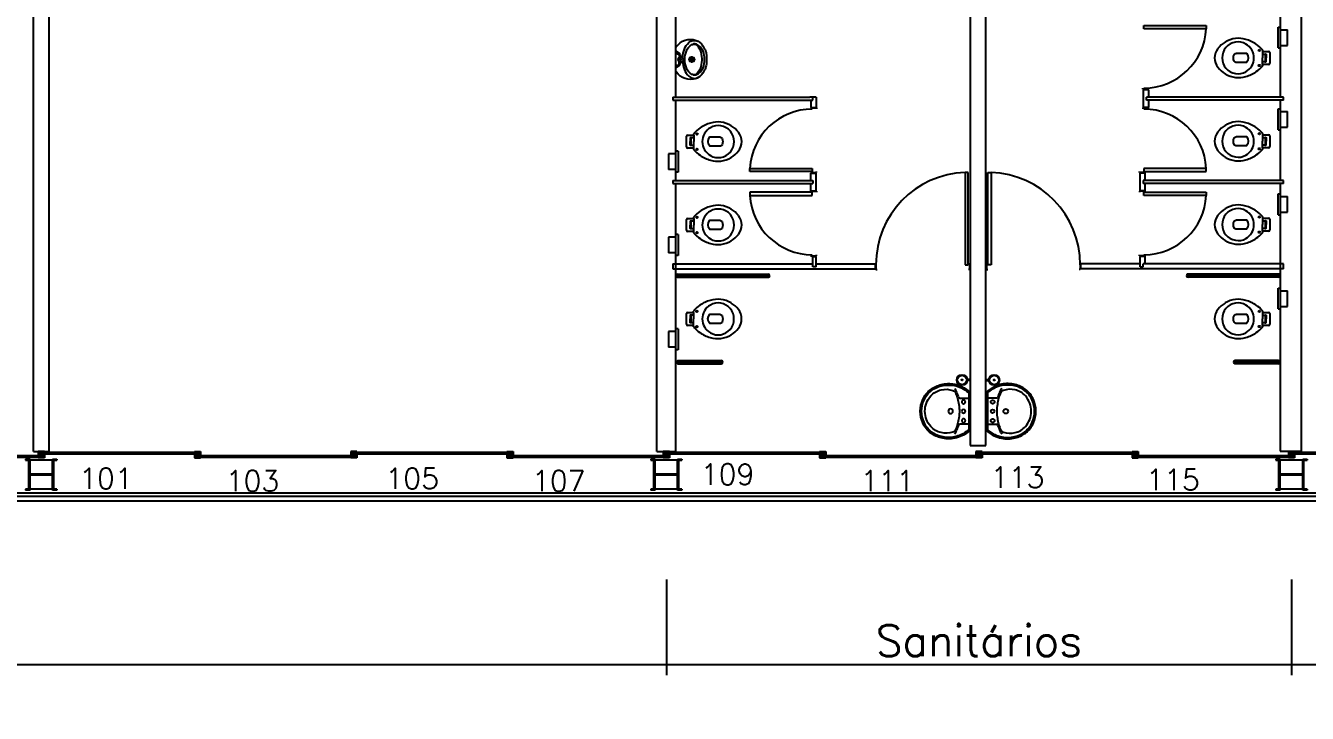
# Model space of a CAD drawing. Extents: x 940 to 1060, y 76 to 105.
# Drawn here: x 1014.82 to 1027.12, y 76.25 to 82.85 of the extents above; entities that cross this region are included whole.
import ezdxf
from ezdxf.enums import TextEntityAlignment as Align

# ---------------------------------------------------------------- set-up
doc = ezdxf.new("R2010")
doc.units = 0
doc.header["$LTSCALE"] = 0.5
doc.header["$MEASUREMENT"] = 0
doc.header["$PDMODE"] = 34
doc.header["$PDSIZE"] = 0.1
doc.linetypes.add('DASHDOT', pattern=[1, 0.5, -0.25, 0, -0.25])
doc.linetypes.add('HIDDEN', pattern=[0.375, 0.25, -0.125])
doc.layers.get('0').update_dxf_attribs({"linetype": 'CONTINUOUS'})
doc.layers.get('DEFPOINTS').update_dxf_attribs({"linetype": 'CONTINUOUS'})
for name, color, linetype in [('1', 1, 'CONTINUOUS'), ('ALVENARIA', 2, 'CONTINUOUS'), ('DIV', 2, 'CONTINUOUS'), ('ESQUADRIAS', 1, 'CONTINUOUS'), ('ESTRUTURAS', 2, 'CONTINUOUS'), ('NMOD', 2, 'CONTINUOUS'), ('PÇ', 1, 'CONTINUOUS'), ('TEXTO-CENTRO-CUSTO', 2, 'CONTINUOUS')]:
    doc.layers.add(name, color=color, linetype=linetype)
doc.styles.add('ROMANS', font='simplex.shx', dxfattribs={"height": 0.3})
doc.styles.add('UNB-100', font='simplex.shx', dxfattribs={"height": 0.2})
doc.dimstyles.new('1', dxfattribs={"dimtxt": 0.3, "dimasz": 0.18, "dimexe": 0.5, "dimexo": 1, "dimgap": 0.08, "dimtad": 1, "dimdec": 4, "dimzin": 12, "dimdsep": 46, "dimtxsty": 'ROMANS', "dimblk1": 'NONE', "dimblk2": 'NONE', "dimsah": 1, "dimcen": 0, "dimclrd": 2, "dimclre": 2, "dimclrt": 2, "dimadec": 0, "dimazin": 0, "dimtfac": 1, "dimtdec": 4, "dimtofl": 0, "dimtmove": 2, "dimatfit": 3, "dimldrblk": 'NONE', "dimfxl": 0, "dimtolj": 1, "dimtzin": 4, "dimarcsym": 0})

# ---------------------------------------------------------------- blocks, each defined once
blk = doc.blocks.new('VSIMPLES')
for p, q in [((0, 0.001), (0, 0.053)), ((0, -0.05), (0, 0.001)), ((0.012, 0.064), (0.07, 0.064)), ((0.07, 0.071), (0.07, 0.076)), ((0.07, 0.064), (0.07, 0.071)), ((0.07, -0.061), (0.012, -0.061)), ((0.07, -0.068), (0.07, -0.061)), ((0.07, -0.073), (0.07, -0.068))]:
    blk.add_line(p, q)
for points in [[(0.152, 0.001, 0.268395), (0.23, -0.132, 0.179674), (0.33, -0.15, 0.170707), (0.421, -0.099, 0.179561), (0.457, 0.001, 0.179561), (0.421, 0.101, 0.170707), (0.33, 0.152, 0.179674), (0.23, 0.135, 0.268395)], [(0.343, 0.031, -0.183333), (0.343, -0.029, -0.302776), (0.32, -0.043), (0.224, -0.043, -0.370787), (0.224, 0.046), (0.32, 0.046, -0.302776)]]:
    blk.add_lwpolyline(points, format="xyb", close=True)
for points in [[(0.07, 0.045, -0.380199), (0.062, 0.037), (0.051, 0.037, -0.087349), (0.047, 0.038, 0.172037), (0.038, 0.038, 0.102747), (0.036, 0.037, 0.167994), (0.035, 0.033), (0.035, 0.001)], [(0.07, -0.042, 0.380199), (0.062, -0.035), (0.051, -0.035, 0.087349), (0.047, -0.036, -0.172037), (0.038, -0.036, -0.102747), (0.036, -0.034, -0.167994), (0.035, -0.03), (0.035, 0.001)]]:
    blk.add_lwpolyline(points, format="xyb")
for points in [[(0.046, -0.034), (0.046, 0.001), (0.046, 0.037)], [(0.07, 0.064), (0.07, 0.001)], [(0.07, -0.061), (0.07, 0.001)]]:
    blk.add_lwpolyline(points)
for centre in [(0.1, 0.074), (0.1, -0.072)]:
    blk.add_circle(centre, 0.0075)
for centre, radius, start, end in [((0.311, -0.131), 0.32, 124.4619, 138.0521), ((0.318, -0.144), 0.335, 105.2525, 124.1524), ((0.3, -0.053), 0.243, 82.9547, 106.7622), ((0.302, -0.058), 0.248, 58.927, 83.517), ((0.289, -0.074), 0.268, 38.1603, 58.3191), ((0.012, 0.052), 0.0118, 88.7011, 176.3198), ((0.08, 0.076), 0.0102, 134.7561, 181.6914), ((0.381, 0.002), 0.149, 359.8718, 36.9981), ((0.381, 0.001), 0.149, 323.0019, 0.1282), ((0.012, -0.049), 0.0118, 183.6802, 271.2989), ((0.08, -0.073), 0.0102, 178.3086, 225.2439), ((0.311, 0.134), 0.32, 221.9479, 235.5381), ((0.289, 0.077), 0.268, 301.6809, 321.8397), ((0.318, 0.147), 0.335, 235.8476, 254.7475), ((0.3, 0.056), 0.243, 253.2378, 277.0453), ((0.302, 0.061), 0.248, 276.483, 301.073)]:
    blk.add_arc(centre, radius, start, end)
blk = doc.blocks.new('LAV')
for p, q in [((-0.126, -0.02), (-0.126, -0.109)), ((0.125, -0.109), (0.125, -0.02))]:
    blk.add_line(p, q)
for points in [[(-0.001, -0.485, 0.108162), (0.111, -0.461, 0.130345), (0.209, -0.385, 0.098496), (0.256, -0.285, 0.106524), (0.259, -0.155, 0.056129), (0.236, -0.085, 0.077465), (0.184, -0.01, 0.260144), (0.174, -0.005), (-0.001, -0.005), (-0.176, -0.005, 0.260144), (-0.186, -0.01, 0.077465), (-0.237, -0.085, 0.056129), (-0.26, -0.155, 0.106524), (-0.257, -0.285, 0.098496), (-0.21, -0.385, 0.130345), (-0.112, -0.461, 0.108162)], [(-0.001, -0.44, 0.185962), (0.146, -0.385, 0.148743), (0.205, -0.285, 0.142138), (0.199, -0.173, 0.114165), (0.191, -0.158, 0.094603), (0.178, -0.148, 0.04407), (0.157, -0.139, 0.029789), (0.109, -0.124, 0.032251), (0.049, -0.113, 0.033186), (-0.001, -0.11, 0.033186), (-0.051, -0.113, 0.032251), (-0.111, -0.124, 0.029789), (-0.158, -0.139, 0.04407), (-0.179, -0.148, 0.094603), (-0.192, -0.158, 0.114165), (-0.201, -0.173, 0.142138), (-0.206, -0.285, 0.148743), (-0.147, -0.385, 0.185962)]]:
    blk.add_lwpolyline(points, format="xyb", close=True)
blk.add_lwpolyline([(-0.001, -0.472, 0.108329), (0.106, -0.449, 0.130418), (0.199, -0.377, 0.098355), (0.243, -0.282, 0.106392), (0.246, -0.158, 0.055971), (0.224, -0.091, 0.069473), (0.181, -0.025, 0.21084), (0.169, -0.02), (-0.001, -0.02), (-0.171, -0.02, 0.21084), (-0.182, -0.025, 0.069473), (-0.225, -0.091, 0.055971), (-0.247, -0.158, 0.106392), (-0.244, -0.282, 0.098355), (-0.2, -0.377, 0.130418), (-0.107, -0.449, 0.108329), (-0.001, -0.472)], format="xyb")
at = {"linetype": 'HIDDEN'}
for centre in [(-0.091, -0.07), (0.089, -0.07)]:
    blk.add_circle(centre, 0.0175, dxfattribs=at)
for centre, radius in [((-0.001, -0.07), 0.0175), ((-0.001, -0.195), 0.0225)]:
    blk.add_circle(centre, radius)
for centre, radius, start, end in [((0.155, -0.948), 0.879, 109.1503, 112.4827), ((-0.137, -0.108), 0.0107, 291.2918, 354.2334), ((0.136, -0.108), 0.0107, 185.7666, 248.7082), ((-0.157, -0.948), 0.879, 67.5173, 70.8497), ((-0.2, -0.172), 0.0238, 115.5404, 144.0708), ((0.163, -0.886), 0.825, 114.6387, 116.9534), ((-0.164, -0.886), 0.825, 63.0466, 65.3613), ((0.199, -0.172), 0.0238, 35.9292, 64.4596)]:
    blk.add_arc(centre, radius, start, end)
blk = doc.blocks.new('MIC-2P')
for points in [[(0.186, 0.064), (0.188, 0.064, -0.008051), (0.221, 0.063, -0.08407), (0.264, 0.055, -0.022672), (0.292, 0.042, -0.027927), (0.318, 0.028, -0.144523), (0.369, -0.037, -0.34805), (0.306, -0.227, -0.162816), (0.298, -0.23), (0.186, -0.23), (0.075, -0.23, -0.162816), (0.066, -0.227, -0.34805), (0.003, -0.037, -0.144523), (0.054, 0.028, -0.027927), (0.08, 0.042, -0.022672), (0.108, 0.055, -0.08407), (0.152, 0.063, -0.008051), (0.185, 0.064)], [(0.186, 0.017), (0.194, 0.017, -0.102017), (0.276, 0.001, -0.100634), (0.323, -0.03, -0.31043), (0.331, -0.071, -0.029837), (0.329, -0.077, -0.193887), (0.266, -0.13, -0.096635), (0.186, -0.145, -0.096635), (0.106, -0.13, -0.193887), (0.044, -0.077, -0.029837), (0.042, -0.071, -0.31043), (0.049, -0.03, -0.100634), (0.096, 0.001, -0.102017), (0.178, 0.017)]]:
    blk.add_lwpolyline(points, format="xyb", close=True)
for points in [[(0.332, -0.069), (0.333, -0.065, 0.189039), (0.331, -0.033, 0.189014), (0.266, 0.03, 0.116802), (0.186, 0.045, 0.116802), (0.107, 0.03, 0.189014), (0.041, -0.033, 0.189039), (0.039, -0.065), (0.041, -0.069)], [(0.17, -0.166, -0.100603), (0.086, -0.148, -0.114611), (0.025, -0.107, -0.309836), (0.011, -0.021, -0.309836)], [(0.202, -0.166, 0.100603), (0.286, -0.148, 0.114611), (0.347, -0.107, 0.309836), (0.361, -0.021, 0.309836)], [(0.106, -0.228), (0.129, -0.196, -0.1805), (0.141, -0.189), (0.154, -0.187, 0.35029), (0.16, -0.182, -0.252034), (0.167, -0.167)], [(0.133, -0.23, -0.473116), (0.13, -0.225), (0.135, -0.205, -0.362542), (0.143, -0.199), (0.158, -0.198, 0.564769), (0.163, -0.191)], [(0.267, -0.228), (0.243, -0.196, 0.1805), (0.232, -0.189), (0.218, -0.187, -0.35029), (0.212, -0.182, 0.252034), (0.206, -0.167)], [(0.239, -0.23, 0.473116), (0.242, -0.225), (0.238, -0.205, 0.362542), (0.229, -0.199), (0.215, -0.198, -0.564769), (0.209, -0.191)]]:
    blk.add_lwpolyline(points, format="xyb")
for centre, radius in [((0.163, -0.078), 0.0035), ((0.17, -0.061), 0.0035), ((0.169, -0.094), 0.0035), ((0.186, -0.102), 0.0035), ((0.187, -0.055), 0.0035), ((0.186, -0.078), 0.0035), ((0.202, -0.095), 0.0035), ((0.203, -0.062), 0.0035), ((0.21, -0.079), 0.0035), ((0.186, -0.184), 0.024), ((0.186, -0.184), 0.0075)]:
    blk.add_circle(centre, radius)
at = {"linetype": 'DASHDOT'}
blk.add_circle((0.186, -0.078), 0.024, dxfattribs=at)
blk = doc.blocks.new('*D16')
at = {"layer": 'DEFPOINTS', "color": 0}
for p in [(978.97, 78.537), (1020.97, 78.537), (1020.97, 76.72)]:
    blk.add_point(p, dxfattribs=at)
at = {"layer": 'TEXTO-CENTRO-CUSTO', "color": 2, "lineweight": -2}
for p, q in [((978.97, 77.537), (978.97, 76.62)), ((1020.97, 77.537), (1020.97, 76.62)), ((978.97, 76.72), (1020.97, 76.72))]:
    blk.add_line(p, q, dxfattribs=at)
at = {"layer": 'TEXTO-CENTRO-CUSTO', "color": 2, "insert": (999.97, 76.95), "char_height": 0.3, "attachment_point": 5, "style": 'ROMANS'}
blk.add_mtext('\\A1;Salas de Aula', dxfattribs=at)
blk = doc.blocks.new('_NONE')
at = {"color": 0, "linetype": 'ByBlock'}
blk.add_circle((0, 0), 0.25, dxfattribs=at)
blk = doc.blocks.new('*D17')
at = {"layer": 'DEFPOINTS', "color": 0}
for p in [(1020.97, 78.537), (1026.97, 78.537), (1026.97, 76.72)]:
    blk.add_point(p, dxfattribs=at)
at = {"layer": 'TEXTO-CENTRO-CUSTO', "color": 2, "lineweight": -2}
for p, q in [((1020.97, 77.537), (1020.97, 76.62)), ((1026.97, 77.537), (1026.97, 76.62)), ((1020.97, 76.72), (1026.97, 76.72))]:
    blk.add_line(p, q, dxfattribs=at)
at = {"layer": 'TEXTO-CENTRO-CUSTO', "color": 2, "insert": (1023.97, 76.95), "char_height": 0.3, "attachment_point": 5, "style": 'ROMANS'}
blk.add_mtext('\\A1;Sanitários', dxfattribs=at)
blk = doc.blocks.new('*D18')
at = {"layer": 'DEFPOINTS', "color": 0}
for p in [(1026.97, 78.537), (1050.97, 78.537), (1050.97, 76.72)]:
    blk.add_point(p, dxfattribs=at)
at = {"layer": 'TEXTO-CENTRO-CUSTO', "color": 2, "lineweight": -2}
for p, q in [((1026.97, 77.537), (1026.97, 76.62)), ((1050.97, 77.537), (1050.97, 76.62)), ((1026.97, 76.72), (1050.97, 76.72))]:
    blk.add_line(p, q, dxfattribs=at)
at = {"layer": 'TEXTO-CENTRO-CUSTO', "color": 2, "insert": (1038.97, 76.95), "char_height": 0.3, "attachment_point": 5, "style": 'ROMANS'}
blk.add_mtext('\\A1;Salas de Aula', dxfattribs=at)

msp = doc.modelspace()

# ---------------------------------------------------------------- linework, layer by layer
at = {"layer": '1', "color": 1}
for p, q in [((977.47583, 78.36818), (1060.12025, 78.36818)), ((977.47583, 78.33818), (1060.12025, 78.33818))]:
    msp.add_line(p, q, dxfattribs=at)
at = {"layer": '1'}
msp.add_line((939.82083, 78.29302), (1060.12025, 78.29302), dxfattribs=at)
at = {"layer": 'ALVENARIA'}
for p, q in [((1014.89525, 78.76674), (1014.89525, 88.4054)), ((1015.04525, 78.76674), (1015.04525, 88.4054)), ((1020.87825, 78.76674), (1020.87825, 88.40502)), ((1027.06225, 88.40502), (1027.06225, 78.76787)), ((1023.88725, 88.19313), (1023.88725, 78.82324)), ((1024.03725, 78.82324), (1024.03725, 88.19313)), ((1021.06225, 82.16802), (1021.06225, 82.93802)), ((1026.86225, 82.93802), (1026.86225, 82.16802)), ((1021.06225, 81.36802), (1021.06225, 82.13802)), ((1026.86225, 82.13802), (1026.86225, 81.36802)), ((1021.06225, 78.76674), (1021.06225, 81.33802)), ((1026.86225, 81.33802), (1026.86225, 78.76787)), ((1014.89525, 78.76674), (1015.04525, 78.76674)), ((1020.87825, 78.76674), (1021.06225, 78.76674)), ((1023.88725, 78.82324), (1024.03725, 78.82324)), ((1026.86225, 78.76787), (1027.06225, 78.76787))]:
    msp.add_line(p, q, dxfattribs=at)
at = {"layer": 'DIV'}
for p, q in [((1025.5539, 82.82299), (1025.5539, 82.85299)), ((1025.5539, 82.85299), (1026.15174, 82.85299)), ((1026.15174, 82.82299), (1025.5539, 82.82299)), ((1026.15174, 82.85299), (1026.15174, 82.82299)), ((1025.54225, 82.24302), (1025.54225, 82.25302)), ((1025.60225, 82.24302), (1025.54225, 82.24302)), ((1025.59725, 82.23802), (1025.54725, 82.23802)), ((1025.54725, 82.23802), (1025.54725, 82.06802)), ((1025.59725, 82.23802), (1025.59725, 82.16802)), ((1021.03225, 82.16802), (1021.03225, 82.13802)), ((1021.03225, 82.16802), (1022.34725, 82.16802)), ((1021.03225, 82.13802), (1022.37725, 82.13802)), ((1022.40725, 82.16802), (1022.34725, 82.16802)), ((1022.35225, 82.06302), (1022.41225, 82.06302)), ((1022.35725, 82.13802), (1022.35725, 82.06802)), ((1022.35725, 82.06802), (1022.40725, 82.06802)), ((1022.37725, 82.13802), (1022.37725, 82.16802)), ((1022.40725, 82.16802), (1022.40725, 82.06802)), ((1022.41225, 82.06302), (1022.41225, 82.05302)), ((1025.60225, 82.06302), (1025.54225, 82.06302)), ((1025.54225, 82.06302), (1025.54225, 82.05302)), ((1025.59725, 82.06802), (1025.54725, 82.06802)), ((1025.57725, 82.13802), (1025.57725, 82.16802)), ((1026.89225, 82.16802), (1025.57725, 82.16802)), ((1026.89225, 82.13802), (1025.57725, 82.13802)), ((1025.59725, 82.13802), (1025.59725, 82.06802)), ((1026.89225, 82.13802), (1026.89225, 82.16802)), ((1021.77275, 81.48305), (1022.37059, 81.48305)), ((1021.77275, 81.45305), (1021.77275, 81.48305)), ((1022.37059, 81.45305), (1021.77275, 81.45305)), ((1022.35225, 81.44302), (1022.41225, 81.44302)), ((1022.37059, 81.48305), (1022.37059, 81.45305)), ((1022.41225, 81.44302), (1022.41225, 81.45302)), ((1023.83798, 81.44351), (1023.83798, 80.55802)), ((1023.86798, 81.44351), (1023.83798, 81.44351)), ((1023.86798, 80.55802), (1023.86798, 81.44351)), ((1024.05651, 80.55802), (1024.05651, 81.44351)), ((1024.05651, 81.44351), (1024.08651, 81.44351)), ((1024.08651, 81.44351), (1024.08651, 80.55802)), ((1025.51225, 81.44302), (1025.51225, 81.45302)), ((1025.57225, 81.44302), (1025.51225, 81.44302)), ((1025.5539, 81.48305), (1025.5539, 81.45305)), ((1026.15174, 81.48305), (1025.5539, 81.48305)), ((1025.5539, 81.45305), (1026.15174, 81.45305)), ((1026.15174, 81.45305), (1026.15174, 81.48305)), ((1021.03225, 81.36802), (1022.37725, 81.36802)), ((1021.03225, 81.36802), (1021.03225, 81.33802)), ((1021.03225, 81.33802), (1022.34725, 81.33802)), ((1021.03225, 81.33802), (1022.37725, 81.33802)), ((1022.35725, 81.43802), (1022.40725, 81.43802)), ((1022.35725, 81.36802), (1022.35725, 81.43802)), ((1022.35725, 81.26802), (1022.35725, 81.33802)), ((1022.37725, 81.36802), (1022.37725, 81.33802)), ((1022.40725, 81.26802), (1022.40725, 81.43802)), ((1025.51725, 81.26802), (1025.51725, 81.43802)), ((1025.56725, 81.43802), (1025.51725, 81.43802)), ((1026.89225, 81.36802), (1025.54725, 81.36802)), ((1025.54725, 81.36802), (1025.54725, 81.33802)), ((1026.89225, 81.33802), (1025.54725, 81.33802)), ((1025.56725, 81.36802), (1025.56725, 81.43802)), ((1025.56725, 81.26802), (1025.56725, 81.33802)), ((1026.89225, 81.33802), (1026.89225, 81.36802)), ((1021.77275, 81.25299), (1021.77275, 81.22299)), ((1022.37059, 81.25299), (1021.77275, 81.25299)), ((1021.77275, 81.22299), (1022.37059, 81.22299)), ((1022.35225, 81.26302), (1022.41225, 81.26302)), ((1022.35725, 81.26802), (1022.40725, 81.26802)), ((1022.37059, 81.22299), (1022.37059, 81.25299)), ((1022.41225, 81.26302), (1022.41225, 81.25302)), ((1025.51225, 81.26302), (1025.51225, 81.25302)), ((1025.57225, 81.26302), (1025.51225, 81.26302)), ((1025.56725, 81.26802), (1025.51725, 81.26802)), ((1025.5539, 81.22299), (1025.5539, 81.25299)), ((1025.5539, 81.25299), (1026.15174, 81.25299)), ((1026.15174, 81.22299), (1025.5539, 81.22299)), ((1026.15174, 81.25299), (1026.15174, 81.22299)), ((1022.35225, 80.64302), (1022.41225, 80.64302)), ((1022.37725, 80.63802), (1022.40725, 80.63802)), ((1022.37725, 80.53802), (1022.37725, 80.63802)), ((1022.40725, 80.53802), (1022.40725, 80.63802)), ((1022.41225, 80.64302), (1022.41225, 80.65302)), ((1025.51225, 80.64302), (1025.51225, 80.65302)), ((1025.57225, 80.64302), (1025.51225, 80.64302)), ((1025.56725, 80.63802), (1025.51725, 80.63802)), ((1025.51725, 80.53802), (1025.51725, 80.63802)), ((1025.56725, 80.56802), (1025.56725, 80.63802)), ((1021.03225, 80.56802), (1022.37725, 80.56802)), ((1021.03225, 80.56802), (1021.03225, 80.51802)), ((1021.03225, 80.51802), (1022.97698, 80.51802)), ((1022.40725, 80.53802), (1022.37725, 80.53802)), ((1022.40725, 80.56802), (1022.97698, 80.56802)), ((1022.97698, 80.51802), (1022.97698, 80.56802)), ((1022.98198, 80.57302), (1022.98198, 80.51302)), ((1022.98198, 80.51302), (1022.99198, 80.51302)), ((1023.83798, 80.55802), (1023.86798, 80.55802)), ((1023.88025, 80.51302), (1023.87025, 80.51302)), ((1023.88025, 80.57302), (1023.88025, 80.51302)), ((1024.04425, 80.57302), (1024.04425, 80.51302)), ((1024.04425, 80.51302), (1024.05425, 80.51302)), ((1024.08651, 80.55802), (1024.05651, 80.55802)), ((1024.94251, 80.51302), (1024.93251, 80.51302)), ((1024.94251, 80.57302), (1024.94251, 80.51302)), ((1025.51725, 80.56802), (1024.94751, 80.56802)), ((1024.94751, 80.51802), (1024.94751, 80.56802)), ((1026.89225, 80.51802), (1024.94751, 80.51802)), ((1025.51725, 80.53802), (1025.54725, 80.53802)), ((1026.89225, 80.56802), (1025.54725, 80.56802)), ((1025.54725, 80.53802), (1025.54725, 80.56802)), ((1026.89225, 80.51802), (1026.89225, 80.56802))]:
    msp.add_line(p, q, dxfattribs=at)
for centre, radius, start, end in [((1025.5539, 82.85299), 0.5986, 270, 357.127307), ((1022.37059, 81.45305), 0.5986, 90, 177.127307), ((1025.5539, 81.45305), 0.5986, 2.872693, 90), ((1023.86798, 80.55802), 0.886, 91.940409, 180), ((1024.05651, 80.55802), 0.886, 0, 88.059591), ((1022.37059, 81.25299), 0.5986, 182.872693, 270), ((1025.5539, 81.25299), 0.5986, 270, 357.127307)]:
    msp.add_arc(centre, radius, start, end, dxfattribs=at)
at = {"layer": 'ESQUADRIAS'}
for p, q in [((1014.94025, 78.76536), (1014.94025, 78.73536)), ((1015.00025, 78.76536), (1014.94025, 78.76536)), ((1014.94725, 78.74236), (1014.94725, 78.75836)), ((1014.94725, 78.75836), (1016.49325, 78.75836)), ((1014.94725, 78.74236), (1016.49325, 78.74236)), ((1016.44025, 78.76536), (1016.50025, 78.76536)), ((1016.49325, 78.74236), (1016.49325, 78.75836)), ((1016.50025, 78.76536), (1016.50025, 78.73536)), ((1017.94025, 78.76536), (1017.94025, 78.73536)), ((1018.00025, 78.76536), (1017.94025, 78.76536)), ((1017.94725, 78.75836), (1019.49325, 78.75836)), ((1017.94725, 78.74236), (1017.94725, 78.75836)), ((1017.94725, 78.74236), (1019.49325, 78.74236)), ((1019.44025, 78.76536), (1019.50025, 78.76536)), ((1019.49325, 78.74236), (1019.49325, 78.75836)), ((1019.50025, 78.76536), (1019.50025, 78.73536)), ((1020.94025, 78.76536), (1020.94025, 78.73536)), ((1021.00025, 78.76536), (1020.94025, 78.76536)), ((1020.94725, 78.75836), (1022.49325, 78.75836)), ((1020.94725, 78.74236), (1020.94725, 78.75836)), ((1020.94725, 78.74236), (1022.49325, 78.74236)), ((1022.44025, 78.76536), (1022.50025, 78.76536)), ((1022.49325, 78.74236), (1022.49325, 78.75836)), ((1022.50025, 78.76536), (1022.50025, 78.73536)), ((1023.94025, 78.76536), (1023.94025, 78.73536)), ((1024.00025, 78.76536), (1023.94025, 78.76536)), ((1023.94725, 78.75836), (1025.49325, 78.75836)), ((1023.94725, 78.74236), (1023.94725, 78.75836)), ((1023.94725, 78.74236), (1025.49325, 78.74236)), ((1025.44025, 78.76536), (1025.50025, 78.76536)), ((1025.49325, 78.74236), (1025.49325, 78.75836)), ((1025.50025, 78.76536), (1025.50025, 78.73536)), ((1026.94025, 78.76536), (1026.94025, 78.73536)), ((1027.00025, 78.76536), (1026.94025, 78.76536)), ((1026.94725, 78.75836), (1028.49325, 78.75836)), ((1026.94725, 78.74236), (1026.94725, 78.75836)), ((1026.94725, 78.74236), (1028.49325, 78.74236)), ((1013.44725, 78.72836), (1014.99325, 78.72836)), ((1013.44725, 78.71236), (1014.99325, 78.71236)), ((1014.94025, 78.73536), (1015.00025, 78.73536)), ((1015.00025, 78.70536), (1014.94025, 78.70536)), ((1014.99325, 78.72836), (1014.99325, 78.71236)), ((1015.00025, 78.73536), (1015.00025, 78.70536)), ((1016.44025, 78.73536), (1016.44025, 78.70536)), ((1016.50025, 78.73536), (1016.44025, 78.73536)), ((1016.44025, 78.70536), (1016.50025, 78.70536)), ((1016.44725, 78.72836), (1016.44725, 78.71236)), ((1016.44725, 78.72836), (1017.99325, 78.72836)), ((1016.44725, 78.71236), (1017.99325, 78.71236)), ((1017.94025, 78.73536), (1018.00025, 78.73536)), ((1018.00025, 78.70536), (1017.94025, 78.70536)), ((1017.99325, 78.72836), (1017.99325, 78.71236)), ((1018.00025, 78.73536), (1018.00025, 78.70536)), ((1019.44025, 78.73536), (1019.44025, 78.70536)), ((1019.50025, 78.73536), (1019.44025, 78.73536)), ((1019.44025, 78.70536), (1019.50025, 78.70536)), ((1019.44725, 78.72836), (1019.44725, 78.71236)), ((1019.44725, 78.72836), (1020.99325, 78.72836)), ((1019.44725, 78.71236), (1020.99325, 78.71236)), ((1020.94025, 78.73536), (1021.00025, 78.73536)), ((1021.00025, 78.70536), (1020.94025, 78.70536)), ((1020.99325, 78.72836), (1020.99325, 78.71236)), ((1021.00025, 78.73536), (1021.00025, 78.70536)), ((1022.44025, 78.73536), (1022.44025, 78.70536)), ((1022.50025, 78.73536), (1022.44025, 78.73536)), ((1022.44025, 78.70536), (1022.50025, 78.70536)), ((1022.44725, 78.72836), (1022.44725, 78.71236)), ((1022.44725, 78.72836), (1023.99325, 78.72836)), ((1022.44725, 78.71236), (1023.99325, 78.71236)), ((1023.94025, 78.73536), (1024.00025, 78.73536)), ((1024.00025, 78.70536), (1023.94025, 78.70536)), ((1023.99325, 78.72836), (1023.99325, 78.71236)), ((1024.00025, 78.73536), (1024.00025, 78.70536)), ((1025.44025, 78.73536), (1025.44025, 78.70536)), ((1025.50025, 78.73536), (1025.44025, 78.73536)), ((1025.44025, 78.70536), (1025.50025, 78.70536)), ((1025.44725, 78.72836), (1025.44725, 78.71236)), ((1025.44725, 78.72836), (1026.99325, 78.72836)), ((1025.44725, 78.71236), (1026.99325, 78.71236)), ((1026.94025, 78.73536), (1027.00025, 78.73536)), ((1027.00025, 78.70536), (1026.94025, 78.70536)), ((1026.99325, 78.72836), (1026.99325, 78.71236)), ((1027.00025, 78.73536), (1027.00025, 78.70536))]:
    msp.add_line(p, q, dxfattribs=at)
at = {"layer": 'ESTRUTURAS'}
for p, q in [((1014.82025, 78.69302), (1014.86225, 78.69302)), ((1014.82025, 78.69302), (1014.82025, 78.68102)), ((1014.82025, 78.68102), (1014.85025, 78.68102)), ((1014.85025, 78.40502), (1014.85025, 78.68102)), ((1014.86225, 78.39302), (1014.86225, 78.69302)), ((1015.07825, 78.68102), (1014.86225, 78.68102)), ((1015.07825, 78.39302), (1015.07825, 78.69302)), ((1015.07825, 78.69302), (1015.12025, 78.69302)), ((1015.09025, 78.40502), (1015.09025, 78.68102)), ((1015.09025, 78.68102), (1015.12025, 78.68102)), ((1015.12025, 78.69302), (1015.12025, 78.68102)), ((1020.82025, 78.69302), (1020.86225, 78.69302)), ((1020.82025, 78.69302), (1020.82025, 78.68102)), ((1020.82025, 78.68102), (1020.85025, 78.68102)), ((1020.85025, 78.40502), (1020.85025, 78.68102)), ((1020.86225, 78.39302), (1020.86225, 78.69302)), ((1021.07825, 78.68102), (1020.86225, 78.68102)), ((1021.07825, 78.39302), (1021.07825, 78.69302)), ((1021.07825, 78.69302), (1021.12025, 78.69302)), ((1021.09025, 78.40502), (1021.09025, 78.68102)), ((1021.09025, 78.68102), (1021.12025, 78.68102)), ((1021.12025, 78.69302), (1021.12025, 78.68102)), ((1026.82025, 78.69302), (1026.86225, 78.69302)), ((1026.82025, 78.69302), (1026.82025, 78.68102)), ((1026.82025, 78.68102), (1026.85025, 78.68102)), ((1026.85025, 78.40502), (1026.85025, 78.68102)), ((1026.86225, 78.39302), (1026.86225, 78.69302)), ((1027.07825, 78.68102), (1026.86225, 78.68102)), ((1027.07825, 78.39302), (1027.07825, 78.69302)), ((1027.07825, 78.69302), (1027.12025, 78.69302)), ((1027.09025, 78.40502), (1027.09025, 78.68102)), ((1027.09025, 78.68102), (1027.12025, 78.68102)), ((1027.12025, 78.69302), (1027.12025, 78.68102)), ((1015.07825, 78.54902), (1014.86225, 78.54902)), ((1015.07825, 78.53702), (1014.86225, 78.53702)), ((1021.07825, 78.54902), (1020.86225, 78.54902)), ((1021.07825, 78.53702), (1020.86225, 78.53702)), ((1027.07825, 78.54902), (1026.86225, 78.54902)), ((1027.07825, 78.53702), (1026.86225, 78.53702)), ((1014.82025, 78.40502), (1014.82025, 78.39302)), ((1014.85025, 78.40502), (1014.82025, 78.40502)), ((1014.86225, 78.39302), (1014.82025, 78.39302)), ((1015.07825, 78.40502), (1014.86225, 78.40502)), ((1015.12025, 78.39302), (1015.07825, 78.39302)), ((1015.12025, 78.40502), (1015.09025, 78.40502)), ((1015.12025, 78.40502), (1015.12025, 78.39302)), ((1020.82025, 78.40502), (1020.82025, 78.39302)), ((1020.85025, 78.40502), (1020.82025, 78.40502)), ((1020.86225, 78.39302), (1020.82025, 78.39302)), ((1021.07825, 78.40502), (1020.86225, 78.40502)), ((1021.12025, 78.39302), (1021.07825, 78.39302)), ((1021.12025, 78.40502), (1021.09025, 78.40502)), ((1021.12025, 78.40502), (1021.12025, 78.39302)), ((1026.82025, 78.40502), (1026.82025, 78.39302)), ((1026.85025, 78.40502), (1026.82025, 78.40502)), ((1026.86225, 78.39302), (1026.82025, 78.39302)), ((1027.07825, 78.40502), (1026.86225, 78.40502)), ((1027.12025, 78.39302), (1027.07825, 78.39302)), ((1027.12025, 78.40502), (1027.09025, 78.40502)), ((1027.12025, 78.40502), (1027.12025, 78.39302))]:
    msp.add_line(p, q, dxfattribs=at)
at = {"layer": 'PÇ', "color": 1}
for p, q in [((1026.84225, 82.63857), (1026.84225, 82.83857)), ((1026.84225, 82.83857), (1026.86225, 82.83857)), ((1026.86225, 82.81357), (1026.93225, 82.81357)), ((1026.93225, 82.66357), (1026.93225, 82.81357)), ((1026.84225, 82.63857), (1026.86225, 82.63857)), ((1026.86225, 82.66357), (1026.93225, 82.66357)), ((1026.84225, 81.85302), (1026.84225, 82.05302)), ((1026.84225, 82.05302), (1026.86225, 82.05302)), ((1026.86225, 82.02802), (1026.93225, 82.02802)), ((1026.93225, 81.87802), (1026.93225, 82.02802)), ((1026.84225, 81.85302), (1026.86225, 81.85302)), ((1026.86225, 81.87802), (1026.93225, 81.87802)), ((1020.99225, 81.62247), (1020.99225, 81.47247)), ((1021.06225, 81.62247), (1020.99225, 81.62247)), ((1021.08225, 81.64747), (1021.06225, 81.64747)), ((1021.08225, 81.64747), (1021.08225, 81.44747)), ((1021.06225, 81.47247), (1020.99225, 81.47247)), ((1021.08225, 81.44747), (1021.06225, 81.44747)), ((1026.84225, 81.03857), (1026.84225, 81.23857)), ((1026.84225, 81.23857), (1026.86225, 81.23857)), ((1026.86225, 81.21357), (1026.93225, 81.21357)), ((1026.93225, 81.06357), (1026.93225, 81.21357)), ((1026.84225, 81.03857), (1026.86225, 81.03857)), ((1026.86225, 81.06357), (1026.93225, 81.06357)), ((1021.08225, 80.84747), (1021.06225, 80.84747)), ((1021.08225, 80.84747), (1021.08225, 80.64747)), ((1020.99225, 80.82247), (1020.99225, 80.67247)), ((1021.06225, 80.82247), (1020.99225, 80.82247)), ((1021.06225, 80.67247), (1020.99225, 80.67247)), ((1021.08225, 80.64747), (1021.06225, 80.64747)), ((1021.06834, 80.46102), (1021.95993, 80.46102)), ((1021.07354, 80.46602), (1021.95473, 80.46602)), ((1021.08103, 80.46802), (1021.94725, 80.46802)), ((1026.85615, 80.46102), (1025.96456, 80.46102)), ((1026.85095, 80.46602), (1025.96976, 80.46602)), ((1026.84347, 80.46802), (1025.97725, 80.46802)), ((1021.06603, 80.45302), (1021.06603, 80.45302)), ((1021.06834, 80.44502), (1021.95993, 80.44502)), ((1021.07354, 80.44002), (1021.95473, 80.44002)), ((1021.08103, 80.43802), (1021.94725, 80.43802)), ((1021.96225, 80.45302), (1021.96225, 80.45302)), ((1025.96225, 80.45302), (1025.96225, 80.45302)), ((1026.85615, 80.44502), (1025.96456, 80.44502)), ((1026.85095, 80.44002), (1025.96976, 80.44002)), ((1026.84347, 80.43802), (1025.97725, 80.43802)), ((1026.85847, 80.45302), (1026.85847, 80.45302)), ((1026.84225, 80.13362), (1026.84225, 80.33362)), ((1026.84225, 80.33362), (1026.86225, 80.33362)), ((1026.86225, 80.30862), (1026.93225, 80.30862)), ((1026.93225, 80.15862), (1026.93225, 80.30862)), ((1026.84225, 80.13362), (1026.86225, 80.13362)), ((1026.86225, 80.15862), (1026.93225, 80.15862)), ((1020.99225, 79.91747), (1020.99225, 79.76747)), ((1021.06225, 79.91747), (1020.99225, 79.91747)), ((1021.08225, 79.94247), (1021.06225, 79.94247)), ((1021.08225, 79.94247), (1021.08225, 79.74247)), ((1021.06225, 79.76747), (1020.99225, 79.76747)), ((1021.08225, 79.74247), (1021.06225, 79.74247)), ((1021.06834, 79.63102), (1021.50979, 79.63102)), ((1021.06834, 79.61502), (1021.50979, 79.61502)), ((1021.07354, 79.63602), (1021.50458, 79.63602)), ((1021.07354, 79.61002), (1021.50458, 79.61002)), ((1021.08103, 79.63802), (1021.4971, 79.63802)), ((1021.08103, 79.60802), (1021.4971, 79.60802)), ((1021.5121, 79.62302), (1021.5121, 79.62302)), ((1026.41239, 79.62302), (1026.41239, 79.62302)), ((1026.85669, 79.63102), (1026.41471, 79.63102)), ((1026.85669, 79.61502), (1026.41471, 79.61502)), ((1026.8515, 79.63602), (1026.41991, 79.63602)), ((1026.8515, 79.61002), (1026.41991, 79.61002)), ((1026.84347, 79.63802), (1026.42739, 79.63802)), ((1026.84347, 79.60802), (1026.42739, 79.60802))]:
    msp.add_line(p, q, dxfattribs=at)
at = {"layer": 'PÇ'}
for p, q in [((1023.88782, 79.45769), (1023.85757, 79.45769)), ((1023.88782, 79.44769), (1023.85757, 79.44769)), ((1024.03678, 79.45682), (1024.06703, 79.45682)), ((1024.03678, 79.44682), (1024.06703, 79.44682))]:
    msp.add_line(p, q, dxfattribs=at)
for centre, radius in [((1023.80782, 79.45182), 0.05), ((1023.80782, 79.45182), 0.045), ((1024.11678, 79.45182), 0.05), ((1024.11678, 79.45182), 0.045), ((1023.80782, 79.45269), 0.005), ((1024.11678, 79.45182), 0.005)]:
    msp.add_circle(centre, radius, dxfattribs=at)
at = {"layer": 'PÇ', "color": 1}
for centre, radius, start, end in [((1021.08103, 80.45302), 0.015, 90, 180), ((1021.94725, 80.45302), 0.015, 0, 90), ((1025.97725, 80.45302), 0.015, 90, 180), ((1026.84347, 80.45302), 0.015, 0, 90), ((1021.08103, 80.45302), 0.015, 180, 270), ((1021.94725, 80.45302), 0.015, 270, 0), ((1025.97725, 80.45302), 0.015, 180, 270), ((1026.84347, 80.45302), 0.015, 270, 0), ((1021.08103, 79.62302), 0.015, 90, 180), ((1021.08103, 79.62302), 0.015, 180, 270), ((1021.4971, 79.62302), 0.015, 0, 90), ((1021.4971, 79.62302), 0.015, 270, 0), ((1026.42739, 79.62302), 0.015, 90, 180), ((1026.42739, 79.62302), 0.015, 180, 270), ((1026.84399, 79.62302), 0.01501, 267.977117, 92.022883)]:
    msp.add_arc(centre, radius, start, end, dxfattribs=at)

# ---------------------------------------------------------------- block references
at = {"layer": 'PÇ'}
for name, p, rotation in [('MIC-2P', (1021.29227, 82.71457), 270), ('VSIMPLES', (1026.76225, 82.54449), 180), ('VSIMPLES', (1026.76225, 81.74449), 180), ('VSIMPLES', (1026.76225, 80.94449), 180), ('VSIMPLES', (1026.76225, 80.03952), 180), ('LAV', (1024.03205, 79.15239), 90)]:
    msp.add_blockref(name, p, dxfattribs=dict(at, rotation=rotation))
for p in [(1021.16337, 81.7384), (1021.16337, 80.9384), (1021.16225, 80.03656)]:
    msp.add_blockref('VSIMPLES', p, dxfattribs=at)
at = {"layer": 'PÇ', "xscale": -1, "rotation": 270}
msp.add_blockref('LAV', (1023.89254, 79.15239), dxfattribs=at)

# ---------------------------------------------------------------- texts
at = {"layer": 'NMOD', "style": 'UNB-100'}
for s, p in [('109', (1021.8152, 78.4461)), ('113', (1024.59866, 78.41772)), ('101', (1015.84849, 78.40656)), ('103', (1017.25443, 78.38311)), ('105', (1018.78817, 78.40656)), ('107', (1020.1941, 78.38311)), ('111', (1023.34895, 78.38406)), ('115', (1026.08981, 78.39561))]:
    msp.add_text(s, height=0.2, dxfattribs=at).set_placement(p, align=Align.RIGHT)

# ---------------------------------------------------------------- dimensions: what is measured, and where the dimension line sits
at = {"layer": 'TEXTO-CENTRO-CUSTO'}
for base, p1, p2, text, picture, middle in [((1020.97025, 76.71981), (978.97025, 78.53702), (1020.97025, 78.53702), 'Salas de Aula', '*D16', (999.97025, 76.94981)), ((1026.97025, 76.71981), (1020.97025, 78.53702), (1026.97025, 78.53702), 'Sanitários', '*D17', (1023.97025, 76.94981)), ((1050.97025, 76.71981), (1026.97025, 78.53702), (1050.97025, 78.53702), 'Salas de Aula', '*D18', (1038.97025, 76.94981))]:
    dim = msp.add_linear_dim(base=base, p1=p1, p2=p2, text=text, dimstyle='1', override={"dimasz": 0.04, "dimexe": 0.1}, dxfattribs=at)
    dim.commit()
    dim.dimension.update_dxf_attribs({"geometry": picture, "text_midpoint": middle})

doc.saveas('drawing.dxf')
